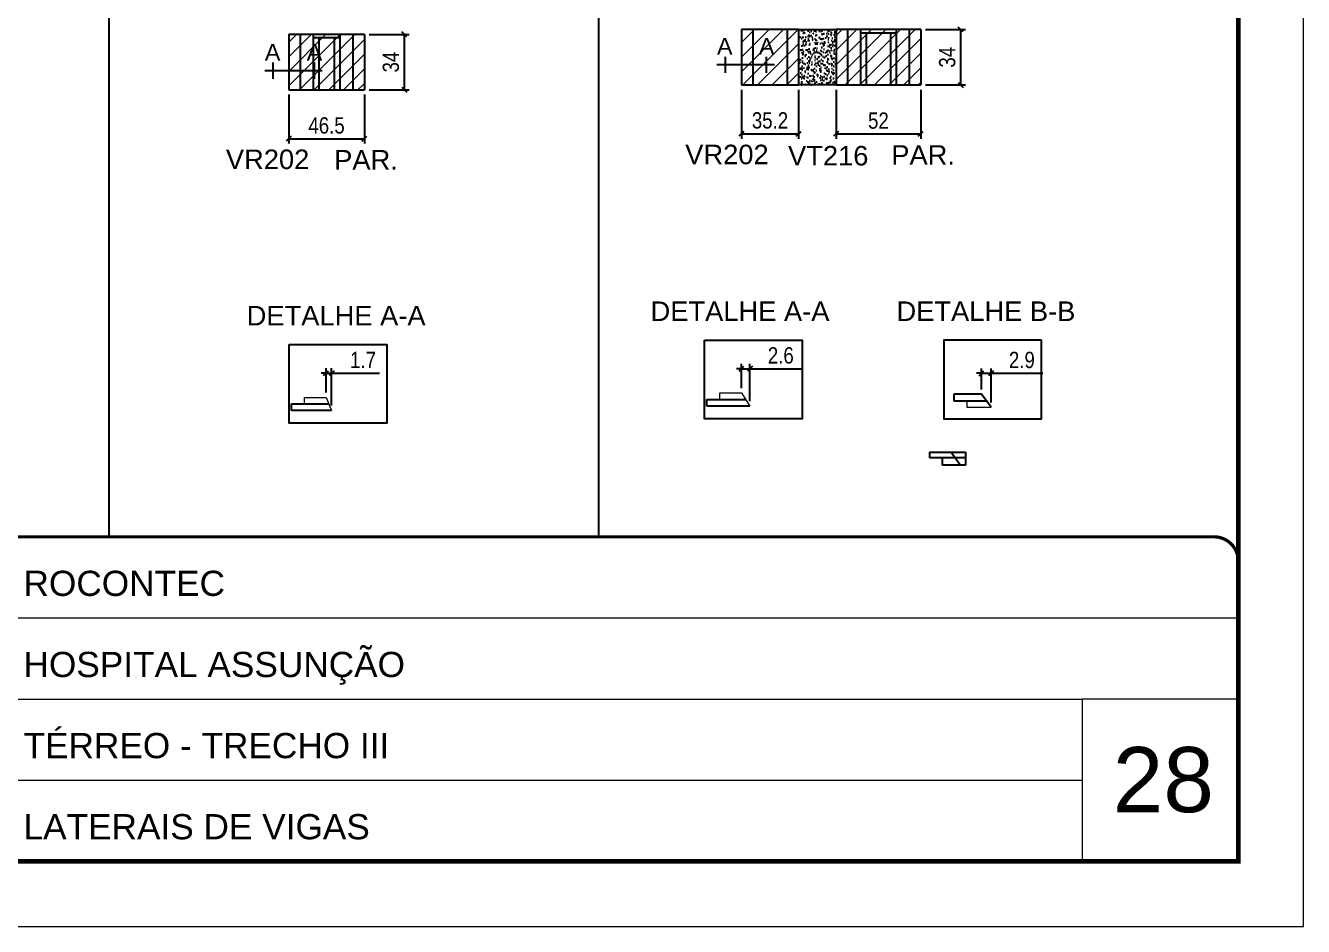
# Model space of a CAD drawing. Extents: x 137137 to 143418, y 10464 to 34486.
# Drawn here: x 142606 to 143391, y 26544 to 27097 of the extents above; entities that cross this region are included whole.
import ezdxf
from ezdxf.enums import TextEntityAlignment as Align

# ---------------------------------------------------------------- set-up
doc = ezdxf.new("R2010")
doc.units = 0
doc.linetypes.add('CONTINUO', pattern=[0])
doc.linetypes.add('DASHED', pattern=[0.75, 0.5, -0.25])
for name, color, linetype in [('5', 5, 'Continuous'), ('COTA', 241, 'Continuous'), ('detalhes', 4, 'Continuous'), ('Painéis', 200, 'Continuous'), ('SARR_2.2x7', 40, 'Continuous'), ('SARR_3.5x7', 81, 'Continuous')]:
    doc.layers.add(name, color=color, linetype=linetype)
for name, color, linetype, lineweight in [('CARIMBO', 255, 'Continuous', 9), ('Folhas', 255, 'Continuous', 9), ('Hachura', 251, 'Continuous', 9), ('Sarr 2.2x7', 40, 'Continuous', 9), ('SARRAFO DE PRESSAO', 251, 'DASHED', 9)]:
    doc.layers.add(name, color=color, linetype=linetype, lineweight=lineweight)
doc.styles.add('ARIAL', font='arial.ttf')
doc.styles.add('COTA TECNICA', font='techl___.ttf', dxfattribs={"height": 10})
doc.styles.get("Standard").update_dxf_attribs({"font": 'arial.ttf'})
doc.dimstyles.new('PAINEL', dxfattribs={"dimtxt": 10, "dimasz": 3, "dimexe": 3, "dimexo": 3, "dimgap": 3, "dimtad": 1, "dimdec": 1, "dimzin": 12, "dimdsep": 46, "dimtxsty": 'COTA TECNICA', "dimblk1": 'OBLIQUE', "dimblk2": 'OBLIQUE', "dimsah": 1, "dimcen": 0.9, "dimclrd": 4, "dimclre": 4, "dimclrt": 240, "dimadec": 1, "dimazin": 3, "dimtfac": 1, "dimtdec": 1, "dimtmove": 0, "dimatfit": 3, "dimfxl": 1, "dimtolj": 1, "dimtzin": 12, "dimarcsym": 0})
pattern_1 = [(45, (3183.5, 1148.575), (-4.49012806, 4.49012806), [])]

# ---------------------------------------------------------------- blocks, each defined once
blk = doc.blocks.new('9999999999')
at = {"color": 30, "linetype": 'CONTINUO'}
for p, q in [((98564.56, 34379.64), (99583.98, 34379.64)), ((98564.56, 34329.83), (99487.98, 34329.83)), ((99583.98, 34329.83), (99487.98, 34329.83)), ((99487.98, 34329.83), (99487.98, 34230.21)), ((98564.56, 34280.02), (99487.98, 34280.02))]:
    blk.add_line(p, q, dxfattribs=at)
at = {"color": 30, "linetype": 'CONTINUO', "const_width": 2}
blk.add_lwpolyline([(99583.98, 34230.21), (99583.98, 34414.45, 0.414214), (99568.98, 34429.45), (98228.98, 34429.45, 0.414214), (98213.98, 34414.45), (98213.98, 34245.21, 0.414214), (98228.98, 34230.21), (99583.98, 34230.21)], format="xyb", dxfattribs=at)
at = {"layer": 'Folhas'}
blk.add_lwpolyline([(98138.98, 34190.21), (99623.98, 34190.21), (99623.98, 35240.21), (98138.98, 35240.21)], close=True, dxfattribs=at)
at = {"layer": 'Folhas', "color": 30, "const_width": 3}
blk.add_lwpolyline([(98213.98, 34230.21), (99583.98, 34230.21), (99583.98, 35200.21), (98213.98, 35200.21)], close=True, dxfattribs=at)
at = {"color": 7, "linetype": 'Continuous', "ltscale": 5, "style": 'ARIAL'}
for s, height, p in [('ROCONTEC', 15.483, (98837.68, 34393.13)), ('HOSPITAL ASSUNÇÃO', 15.4829, (98837.68, 34343.32)), ('TÉRREO - TRECHO III', 15.4829, (98837.68, 34293.51)), ('LATERAIS DE VIGAS', 15.4829, (98837.68, 34243.7))]:
    blk.add_text(s, height=height, dxfattribs=at).set_placement(p)
blk = doc.blocks.new('_Oblique')
at = {"color": 0, "linetype": 'ByBlock', "lineweight": -2}
blk.add_line((-0.5, -0.5), (0.5, 0.5), dxfattribs=at)
blk = doc.blocks.new('*D6012')
at = {"layer": 'COTA', "color": 4, "linetype": 'ByBlock', "lineweight": -2, "transparency": 16777216}
for p, q in [((142767.39, 27055.06), (142767.39, 27024.99)), ((142813.89, 27055.06), (142813.89, 27024.99)), ((142767.39, 27027.99), (142813.89, 27027.99))]:
    blk.add_line(p, q, dxfattribs=at)
at = {"layer": 'Defpoints', "color": 0, "linetype": 'ByBlock', "transparency": 16777216}
for p in [(142767.39, 27058.06), (142813.89, 27058.06), (142813.89, 27027.99)]:
    blk.add_point(p, dxfattribs=at)
at = {"layer": 'COTA', "color": 4, "linetype": 'ByBlock', "lineweight": -2, "transparency": 16777216, "xscale": 3, "yscale": 3, "zscale": 3, "rotation": 180}
blk.add_blockref('_Oblique', (142767.39, 27027.99), dxfattribs=at)
at = {"layer": 'COTA', "color": 4, "linetype": 'ByBlock', "lineweight": -2, "transparency": 16777216, "xscale": 3, "yscale": 3, "zscale": 3}
blk.add_blockref('_Oblique', (142813.89, 27027.99), dxfattribs=at)
at = {"layer": 'COTA', "color": 240, "linetype": 'ByBlock', "transparency": 16777216, "insert": (142790.64, 27036.1), "char_height": 10, "attachment_point": 5, "style": 'COTA TECNICA'}
blk.add_mtext('\\A1;46.5', dxfattribs=at)
blk = doc.blocks.new('*D6013')
at = {"layer": 'COTA', "color": 4, "linetype": 'ByBlock', "lineweight": -2, "transparency": 16777216}
for p, q in [((142816.89, 27092.06), (142841.42, 27092.06)), ((142838.42, 27092.06), (142838.42, 27058.06)), ((142816.89, 27058.06), (142841.42, 27058.06))]:
    blk.add_line(p, q, dxfattribs=at)
at = {"layer": 'Defpoints', "color": 0, "linetype": 'ByBlock', "transparency": 16777216}
for p in [(142813.89, 27092.06), (142813.89, 27058.06), (142838.42, 27058.06)]:
    blk.add_point(p, dxfattribs=at)
at = {"layer": 'COTA', "color": 4, "linetype": 'ByBlock', "lineweight": -2, "transparency": 16777216, "xscale": 3, "yscale": 3, "zscale": 3}
for p, rotation in [((142838.42, 27092.06), 90), ((142838.42, 27058.06), 270)]:
    blk.add_blockref('_Oblique', p, dxfattribs=dict(at, rotation=rotation))
at = {"layer": 'COTA', "color": 240, "linetype": 'ByBlock', "transparency": 16777216, "insert": (142830.2, 27075.06), "char_height": 10, "attachment_point": 5, "rotation": 90, "style": 'COTA TECNICA'}
blk.add_mtext('\\A1;34', dxfattribs=at)
blk = doc.blocks.new('*D6014')
at = {"layer": 'COTA', "color": 4, "linetype": 'ByBlock', "lineweight": -2, "transparency": 16777216}
for p, q in [((142790.37, 26884.08), (142787.37, 26884.08)), ((142790.37, 26872.17), (142790.37, 26887.08)), ((142790.37, 26884.08), (142793.76, 26884.08)), ((142793.76, 26864.17), (142793.76, 26887.08)), ((142793.76, 26884.08), (142823.15, 26884.08))]:
    blk.add_line(p, q, dxfattribs=at)
at = {"layer": 'Defpoints', "color": 0, "linetype": 'ByBlock', "transparency": 16777216}
for p in [(142790.37, 26884.08), (142790.37, 26869.17), (142793.76, 26861.17)]:
    blk.add_point(p, dxfattribs=at)
at = {"layer": 'COTA', "color": 4, "linetype": 'ByBlock', "lineweight": -2, "transparency": 16777216, "xscale": 3, "yscale": 3, "zscale": 3}
blk.add_blockref('_Oblique', (142790.37, 26884.08), dxfattribs=at)
at = {"layer": 'COTA', "color": 4, "linetype": 'ByBlock', "lineweight": -2, "transparency": 16777216, "xscale": 3, "yscale": 3, "zscale": 3, "rotation": 180}
blk.add_blockref('_Oblique', (142793.76, 26884.08), dxfattribs=at)
at = {"layer": 'COTA', "color": 240, "linetype": 'ByBlock', "transparency": 16777216, "insert": (142813.05, 26892.15), "char_height": 10, "attachment_point": 5, "style": 'COTA TECNICA'}
blk.add_mtext('\\A1;1.7', dxfattribs=at)
blk = doc.blocks.new('*D6022')
at = {"layer": 'COTA', "color": 4, "linetype": 'ByBlock', "lineweight": -2, "transparency": 16777216}
for p, q in [((143045.47, 27058.04), (143045.47, 27027.97)), ((143080.67, 27058.04), (143080.67, 27027.97)), ((143045.47, 27030.97), (143080.67, 27030.97))]:
    blk.add_line(p, q, dxfattribs=at)
at = {"layer": 'Defpoints', "color": 0, "linetype": 'ByBlock', "transparency": 16777216}
for p in [(143045.47, 27061.04), (143080.67, 27061.04), (143080.67, 27030.97)]:
    blk.add_point(p, dxfattribs=at)
at = {"layer": 'COTA', "color": 4, "linetype": 'ByBlock', "lineweight": -2, "transparency": 16777216, "xscale": 3, "yscale": 3, "zscale": 3, "rotation": 180}
blk.add_blockref('_Oblique', (143045.47, 27030.97), dxfattribs=at)
at = {"layer": 'COTA', "color": 4, "linetype": 'ByBlock', "lineweight": -2, "transparency": 16777216, "xscale": 3, "yscale": 3, "zscale": 3}
blk.add_blockref('_Oblique', (143080.67, 27030.97), dxfattribs=at)
at = {"layer": 'COTA', "color": 240, "linetype": 'ByBlock', "transparency": 16777216, "insert": (143063.07, 27039.19), "char_height": 10, "attachment_point": 5, "style": 'COTA TECNICA'}
blk.add_mtext('\\A1;35.2', dxfattribs=at)
blk = doc.blocks.new('*D6023')
at = {"layer": 'COTA', "color": 4, "linetype": 'ByBlock', "lineweight": -2, "transparency": 16777216}
for p, q in [((143103.67, 27058.04), (143103.67, 27027.97)), ((143155.67, 27058.04), (143155.67, 27027.97)), ((143103.67, 27030.97), (143155.67, 27030.97))]:
    blk.add_line(p, q, dxfattribs=at)
at = {"layer": 'Defpoints', "color": 0, "linetype": 'ByBlock', "transparency": 16777216}
for p in [(143103.67, 27061.04), (143155.67, 27061.04), (143155.67, 27030.97)]:
    blk.add_point(p, dxfattribs=at)
at = {"layer": 'COTA', "color": 4, "linetype": 'ByBlock', "lineweight": -2, "transparency": 16777216, "xscale": 3, "yscale": 3, "zscale": 3, "rotation": 180}
blk.add_blockref('_Oblique', (143103.67, 27030.97), dxfattribs=at)
at = {"layer": 'COTA', "color": 4, "linetype": 'ByBlock', "lineweight": -2, "transparency": 16777216, "xscale": 3, "yscale": 3, "zscale": 3}
blk.add_blockref('_Oblique', (143155.67, 27030.97), dxfattribs=at)
at = {"layer": 'COTA', "color": 240, "linetype": 'ByBlock', "transparency": 16777216, "insert": (143129.67, 27039.08), "char_height": 10, "attachment_point": 5, "style": 'COTA TECNICA'}
blk.add_mtext('\\A1;52', dxfattribs=at)
blk = doc.blocks.new('*D6024')
at = {"layer": 'COTA', "color": 4, "linetype": 'ByBlock', "lineweight": -2, "transparency": 16777216}
for p, q in [((143158.67, 27095.04), (143183.2, 27095.04)), ((143180.2, 27095.04), (143180.2, 27061.04)), ((143158.67, 27061.04), (143183.2, 27061.04))]:
    blk.add_line(p, q, dxfattribs=at)
at = {"layer": 'Defpoints', "color": 0, "linetype": 'ByBlock', "transparency": 16777216}
for p in [(143155.67, 27095.04), (143155.67, 27061.04), (143180.2, 27061.04)]:
    blk.add_point(p, dxfattribs=at)
at = {"layer": 'COTA', "color": 4, "linetype": 'ByBlock', "lineweight": -2, "transparency": 16777216, "xscale": 3, "yscale": 3, "zscale": 3}
for p, rotation in [((143180.2, 27095.04), 90), ((143180.2, 27061.04), 270)]:
    blk.add_blockref('_Oblique', p, dxfattribs=dict(at, rotation=rotation))
at = {"layer": 'COTA', "color": 240, "linetype": 'ByBlock', "transparency": 16777216, "insert": (143171.98, 27078.04), "char_height": 10, "attachment_point": 5, "rotation": 90, "style": 'COTA TECNICA'}
blk.add_mtext('\\A1;34', dxfattribs=at)
blk = doc.blocks.new('*D5992')
at = {"layer": 'COTA', "color": 4, "linetype": 'ByBlock', "lineweight": -2, "transparency": 16777216}
for p, q in [((143193.01, 26884.01), (143190.01, 26884.01)), ((143193.01, 26874.1), (143193.01, 26887.01)), ((143193.01, 26884.01), (143198.91, 26884.01)), ((143198.91, 26866.1), (143198.91, 26887.01)), ((143198.91, 26884.01), (143230.72, 26884.01))]:
    blk.add_line(p, q, dxfattribs=at)
at = {"layer": 'Defpoints', "color": 0, "linetype": 'ByBlock', "transparency": 16777216}
for p in [(143198.91, 26884.01), (143193.01, 26871.1), (143198.91, 26863.1)]:
    blk.add_point(p, dxfattribs=at)
at = {"layer": 'COTA', "color": 4, "linetype": 'ByBlock', "lineweight": -2, "transparency": 16777216, "xscale": 3, "yscale": 3, "zscale": 3}
blk.add_blockref('_Oblique', (143193.01, 26884.01), dxfattribs=at)
at = {"layer": 'COTA', "color": 4, "linetype": 'ByBlock', "lineweight": -2, "transparency": 16777216, "xscale": 3, "yscale": 3, "zscale": 3, "rotation": 180}
blk.add_blockref('_Oblique', (143198.91, 26884.01), dxfattribs=at)
at = {"layer": 'COTA', "color": 240, "linetype": 'ByBlock', "transparency": 16777216, "insert": (143217.81, 26892.1), "char_height": 10, "attachment_point": 5, "style": 'COTA TECNICA'}
blk.add_mtext('\\A1;2.9', dxfattribs=at)
blk = doc.blocks.new('*D5993')
at = {"layer": 'COTA', "color": 4, "linetype": 'ByBlock', "lineweight": -2, "transparency": 16777216}
for p, q in [((143045.55, 26874.88), (143045.55, 26889.79)), ((143050.74, 26866.88), (143050.74, 26889.79)), ((143045.55, 26886.79), (143042.55, 26886.79)), ((143045.55, 26886.79), (143050.74, 26886.79)), ((143050.74, 26886.79), (143082.67, 26886.79))]:
    blk.add_line(p, q, dxfattribs=at)
at = {"layer": 'Defpoints', "color": 0, "linetype": 'ByBlock', "transparency": 16777216}
for p in [(143045.55, 26886.79), (143045.55, 26871.88), (143050.74, 26863.88)]:
    blk.add_point(p, dxfattribs=at)
at = {"layer": 'COTA', "color": 4, "linetype": 'ByBlock', "lineweight": -2, "transparency": 16777216, "xscale": 3, "yscale": 3, "zscale": 3}
blk.add_blockref('_Oblique', (143045.55, 26886.79), dxfattribs=at)
at = {"layer": 'COTA', "color": 4, "linetype": 'ByBlock', "lineweight": -2, "transparency": 16777216, "xscale": 3, "yscale": 3, "zscale": 3, "rotation": 180}
blk.add_blockref('_Oblique', (143050.74, 26886.79), dxfattribs=at)
at = {"layer": 'COTA', "color": 240, "linetype": 'ByBlock', "transparency": 16777216, "insert": (143069.71, 26894.9), "char_height": 10, "attachment_point": 5, "style": 'COTA TECNICA'}
blk.add_mtext('\\A1;2.6', dxfattribs=at)

msp = doc.modelspace()

# ---------------------------------------------------------------- hatches: boundary and pattern name
at = {"layer": 'COTA', "linetype": 'ByBlock'}
h = msp.add_hatch(dxfattribs=at)
h.set_pattern_fill('AR-CONC', color=256, scale=0.03)
h.set_pattern_definition([(50, (4782, 987.3773), (5.46554007, -0.47817257), [0.5715, -6.2865]), (355, (4782, 987.3773), (-1.05730264, 5.73170536), [0.4572, -5.02921753]), (100.4514447, (4782.4555, 987.3374), (4.40823741, 5.25353256), [0.48570026, -5.34270734]), (46.1842, (4782, 988.901), (8.13237123, -1.26126984), [0.85725, -9.42975]), (96.6355576, (4782.678, 988.796), (7.122124, 7.42278374), [0.7285507, -8.01406824]), (351.184151, (4782, 988.901), (7.122124, 7.42278374), [0.685799, -7.54379196]), (21, (4782.762, 988.5203), (4.54843174, -3.06795595), [0.5715, -6.2865]), (326, (4782.762, 988.5203), (1.85406085, 5.52563898), [0.4572, -5.0292]), (71.451445, (4783.141, 988.2646), (6.40249258, 2.45768307), [0.48570026, -5.34269813]), (37.5, (4782, 987.3773), (0.092658098, 2.536651166), [0, -4.96824, 0, -5.1054, 0, -5.04825]), (7.5, (4782, 987.3773), (2.004589875, 3.005417245), [0, -2.91084, 0, -4.85394, 0, -1.92405]), (327.5, (4780.3007, 987.3773), (4.067717855, -0.17186232), [0, -1.905, 0, -5.9436, 0, -7.8867]), (317.5, (4779.5387, 987.3773), (4.44387544, 0.76279473), [0, -2.4765, 0, -3.94716, 0, -5.6007])])
h.paths.add_polyline_path([(143103.67, 27061.04), (143103.67, 27095.04), (143080.67, 27095.04), (143080.67, 27061.04)])
at = {"layer": 'Hachura'}
h = msp.add_hatch(dxfattribs=at)
h.set_pattern_fill('ANSI31', color=256, scale=2)
h.set_pattern_definition(pattern_1)
h.paths.add_polyline_path([(143080.67, 27095.04), (143045.47, 27095.04), (143045.47, 27061.04), (143080.67, 27061.04)])
h = msp.add_hatch(dxfattribs=at)
h.set_pattern_fill('ANSI31', color=256, scale=2)
h.set_pattern_definition(pattern_1)
h.paths.add_polyline_path([(143155.67, 27095.04), (143103.67, 27095.04), (143103.67, 27061.04), (143155.67, 27061.04)])
h = msp.add_hatch(dxfattribs=at)
h.set_pattern_fill('ANSI31', color=256, scale=2)
h.set_pattern_definition(pattern_1)
h.paths.add_polyline_path([(143155.67, 27061.04), (143155.67, 27095.04), (143103.67, 27095.04), (143103.67, 27061.04)])
h = msp.add_hatch(dxfattribs=at)
h.set_pattern_fill('ANSI31', color=256, scale=2)
h.set_pattern_definition(pattern_1)
h.paths.add_polyline_path([(142813.89, 27058.06), (142813.89, 27092.06), (142767.39, 27092.06), (142767.39, 27058.06)])

# ---------------------------------------------------------------- linework, layer by layer
at = {"linetype": 'ByBlock'}
for points in [[(143022.8, 26904.32), (143082.78, 26904.32), (143082.78, 26855.98), (143022.8, 26855.98)], [(143229.8, 26904.32), (143169.82, 26904.32), (143169.82, 26855.98), (143229.8, 26855.98)], [(142767.62, 26901.6), (142827.6, 26901.6), (142827.6, 26853.27), (142767.62, 26853.27)]]:
    msp.add_lwpolyline(points, close=True, dxfattribs=at)
at = {"layer": 'COTA', "linetype": 'ByBlock'}
for p, q in [((142657.2, 26783.57), (142657.2, 27554.33)), ((142957.97, 26783.57), (142957.97, 27554.33)), ((143080.67, 27095.04), (143103.67, 27095.04)), ((143103.67, 27061.04), (143080.67, 27061.04))]:
    msp.add_line(p, q, dxfattribs=at)
at = {"layer": 'detalhes'}
for p, q in [((143035.46, 27078.37), (143035.46, 27068.37)), ((143060.78, 27078.37), (143060.78, 27068.37)), ((142788.03, 27069.71), (142752.71, 27069.71)), ((142757.71, 27074.71), (142757.71, 27064.71)), ((142783.03, 27074.71), (142783.03, 27064.71)), ((143065.78, 27073.37), (143030.46, 27073.37))]:
    msp.add_line(p, q, dxfattribs=at)
at = {"layer": 'Painéis', "linetype": 'ByBlock'}
for p, q in [((143045.47, 27095.04), (143045.47, 27061.04)), ((143080.67, 27095.04), (143045.47, 27095.04)), ((143080.67, 27095.04), (143080.67, 27061.04)), ((143103.67, 27095.04), (143103.67, 27061.04)), ((143155.67, 27095.04), (143103.67, 27095.04)), ((143155.67, 27095.04), (143155.67, 27061.04)), ((142767.39, 27092.06), (142767.39, 27058.06)), ((142813.89, 27092.06), (142767.39, 27092.06)), ((142813.89, 27092.06), (142813.89, 27058.06)), ((143045.47, 27061.04), (143080.67, 27061.04)), ((143103.67, 27061.04), (143155.67, 27061.04)), ((142767.39, 27058.06), (142813.89, 27058.06)), ((142769.16, 26865.17), (142791.65, 26865.2)), ((142769.16, 26861.17), (142769.16, 26865.17)), ((143024.34, 26867.88), (143048.13, 26867.92)), ((143024.34, 26863.88), (143024.34, 26867.88)), ((143193.01, 26871.1), (143176.01, 26871.1)), ((143176.01, 26871.1), (143176.01, 26867.1)), ((143176.01, 26867.1), (143195.96, 26867.1)), ((143198.91, 26863.1), (143193.01, 26871.1)), ((142793.76, 26861.17), (142769.16, 26861.17)), ((143050.74, 26863.88), (143024.34, 26863.88)), ((143161.15, 26835.57), (143183.15, 26835.57)), ((143161.15, 26835.57), (143161.15, 26831.97)), ((143174.28, 26835.57), (143180.11, 26827.57)), ((143183.15, 26835.57), (143183.15, 26831.97)), ((143183.15, 26831.97), (143161.15, 26831.97)), ((143169.15, 26827.57), (143169.15, 26831.97)), ((143183.15, 26827.57), (143169.15, 26827.57)), ((143183.15, 26831.97), (143183.15, 26827.57))]:
    msp.add_line(p, q, dxfattribs=at)
at = {"layer": 'Sarr 2.2x7'}
for p, q in [((142777.16, 26865.17), (142777.16, 26869.17)), ((142777.16, 26869.17), (142790.37, 26869.17)), ((142791.65, 26865.2), (142777.16, 26865.17)), ((142790.37, 26869.17), (142793.76, 26861.17)), ((143032.34, 26867.88), (143032.34, 26871.88)), ((143032.34, 26871.88), (143045.55, 26871.88)), ((143048.13, 26867.91), (143032.34, 26867.88)), ((143045.55, 26871.88), (143050.74, 26863.88)), ((143194.66, 26867.1), (143184.01, 26867.1)), ((143184.01, 26867.1), (143184.01, 26863.1)), ((143184.01, 26863.1), (143198.91, 26863.1))]:
    msp.add_line(p, q, dxfattribs=at)
at = {"layer": 'SARR_2.2x7', "linetype": 'Continuous'}
for p, q in [((143052.47, 27095.04), (143052.47, 27061.04)), ((143073.67, 27095.04), (143073.67, 27061.04)), ((143110.67, 27095.04), (143110.67, 27061.04)), ((143140.67, 27092.84), (143118.67, 27092.84)), ((143148.67, 27095.04), (143148.67, 27061.04)), ((142774.39, 27092.06), (142774.39, 27058.06)), ((142798.89, 27089.86), (142782.39, 27089.86)), ((142806.89, 27092.06), (142806.89, 27058.06))]:
    msp.add_line(p, q, dxfattribs=at)
at = {"layer": 'SARR_3.5x7'}
for p, q in [((143118.67, 27095.04), (143118.67, 27061.04)), ((143122.17, 27092.84), (143122.17, 27061.04)), ((143137.17, 27092.84), (143137.17, 27061.04)), ((143140.67, 27095.04), (143140.67, 27061.04)), ((142782.39, 27092.06), (142782.39, 27058.06)), ((142785.89, 27089.86), (142785.89, 27058.06)), ((142795.39, 27089.86), (142795.39, 27058.06)), ((142798.89, 27092.06), (142798.89, 27058.06))]:
    msp.add_line(p, q, dxfattribs=at)

# ---------------------------------------------------------------- block references
at = {"layer": 'SARRAFO DE PRESSAO', "color": 6, "linetype": 'ByBlock'}
msp.add_blockref('9999999999', (43766.81, -7645.88), dxfattribs=at)

# ---------------------------------------------------------------- texts
at = {"layer": '5', "linetype": 'Continuous'}
for s, rotation, p in [('VR202', 359.99996, (142728.8, 27009.35)), ('VR202', 0.00004, (143011.01, 27012.33)), ('VT216', 0.00004, (143074.15, 27011.57)), ('PAR.', 0.00004, (143137.6, 27012.04)), ('PAR.', 359.99996, (142795.34, 27009.06))]:
    msp.add_text(s, height=12, rotation=rotation, dxfattribs=at).set_placement(p)
at = {"layer": '5', "color": 7, "linetype": 'Continuous'}
for s, p in [('DETALHE A-A', (142989.7, 26916.09)), ('DETALHE B-B', (143140.78, 26916.09)), ('DETALHE A-A', (142741.58, 26913.37))]:
    msp.add_text(s, height=12, rotation=359.99996, dxfattribs=at).set_placement(p)
at = {"layer": 'CARIMBO', "style": 'ARIAL'}
msp.add_text('28', height=40, dxfattribs=at).set_placement((143273.65, 26614.47))
at = {"layer": 'detalhes', "color": 0, "linetype": 'Continuous', "style": 'ARIAL'}
for p in [(142757.51, 27081.12), (142783.23, 27081.12), (143035.27, 27084.78), (143060.98, 27084.78)]:
    msp.add_text('A', height=10.22, dxfattribs=at).set_placement(p, align=Align.MIDDLE_CENTER)

# ---------------------------------------------------------------- dimensions: what is measured, and where the dimension line sits
at = {"layer": 'COTA', "linetype": 'ByBlock'}
for base, p1, p2, picture, middle in [((142838.42, 27058.06), (142813.89, 27092.06), (142813.89, 27058.06), '*D6013', (142830.2, 27075.06)), ((143180.2, 27061.04), (143155.67, 27095.04), (143155.67, 27061.04), '*D6024', (143171.98, 27078.04))]:
    dim = msp.add_linear_dim(base=base, p1=p1, p2=p2, angle=90, dimstyle='PAINEL', dxfattribs=at)
    dim.commit()
    dim.dimension.update_dxf_attribs({"geometry": picture, "text_midpoint": middle})
for p1, p2, picture, middle in [((143045.47, 27061.04), (143080.67, 27061.04), '*D6022', (143063.07, 27039.19)), ((143103.67, 27061.04), (143155.67, 27061.04), '*D6023', (143129.67, 27039.08)), ((142767.39, 27058.06), (142813.89, 27058.06), '*D6012', (142790.64, 27036.1))]:
    dim = msp.add_aligned_dim(p1=p1, p2=p2, distance=-30.07, dimstyle='PAINEL', dxfattribs=at)
    dim.commit()
    dim.dimension.update_dxf_attribs({"geometry": picture, "text_midpoint": middle})
for base, p1, p2, picture, middle in [((142790.37, 26884.08), (142793.76, 26861.17), (142790.37, 26869.17), '*D6014', (142813.05, 26884.08)), ((143045.55, 26886.79), (143050.74, 26863.88), (143045.55, 26871.88), '*D5993', (143069.71, 26886.79))]:
    dim = msp.add_linear_dim(base=base, p1=p1, p2=p2, angle=180, dimstyle='PAINEL', override={"dimlfac": 0.5}, dxfattribs=at)
    dim.commit()
    dim.dimension.update_dxf_attribs({"geometry": picture, "text_midpoint": middle, "dimtype": 160})
dim = msp.add_linear_dim(base=(143198.9087, 26884.0098), p1=(143193.0132, 26871.1015), p2=(143198.9087, 26863.1015), angle=180, dimstyle='PAINEL', override={"dimlfac": 0.5}, dxfattribs=at)
dim.commit()
dim.dimension.update_dxf_attribs({"geometry": '*D5992', "text_midpoint": (143217.8137, 26892.0975)})

doc.saveas('drawing.dxf')
